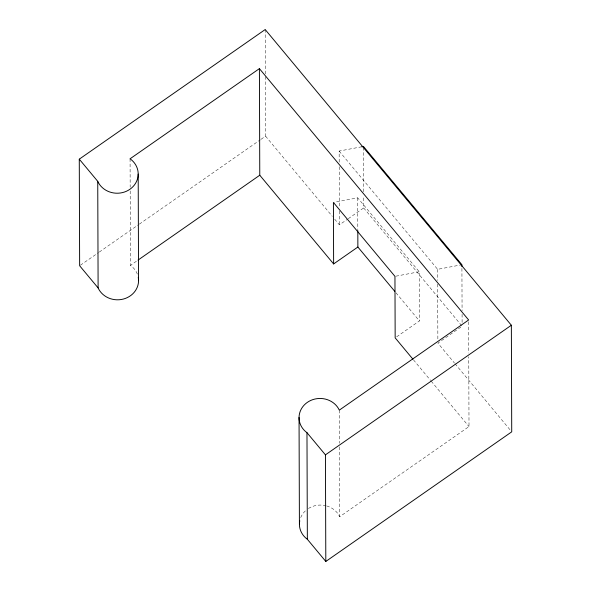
<?xml version="1.0" encoding="UTF-8"?>
<svg xmlns="http://www.w3.org/2000/svg" width="591" height="591" viewBox="0 0 591 591"><rect width="100%" height="100%" fill="white"/><g stroke="black" fill="none" stroke-linecap="round" stroke-linejoin="round"><path stroke-width="0.44" stroke-dasharray="2.96 2.22" d="M80.406 265.226L98.542 252.586M99.295 252.054L138.597 224.661M139.35 224.129L260.276 139.831M261.03 139.306L265.566 136.144L265.352 75.493M137.341 274.098A21.025 19.237 -0.2 0 0 130.441 265.389L137.252 260.646M334.683 219.172L339.411 224.853L347.493 219.217M348.232 218.707L363.664 207.943L363.62 196.013M396.635 336.833L419.411 320.95L419.241 271.757L357.703 197.83L334.307 202.27M326.624 505.918A20.966 19.185 -0.2 0 1 339.677 516.733L469.01 426.569L468.766 356.728M339.19 162.126L339.153 151.06L361.648 146.79M395.852 276.189L419.241 271.757M339.153 151.06L437.621 269.333L461.01 264.901M363.664 207.943L462.125 326.225L437.879 343.127L454.42 363M265.566 136.144L332.319 216.336M395.97 292.789L419.411 320.95M455.011 363.709L510.543 430.418M413.478 359.86L430.61 380.441M431.201 381.151L469.01 426.569M468.648 321.814L468.759 353.056M461.926 268.403L462.073 310.622M462.081 314.294L462.11 322.553M437.621 269.333L437.658 280.407M437.672 284.094L437.865 339.441M363.45 147.366L363.605 192.341M357.703 197.83L357.814 229.722M339.212 166.736L339.352 207.323M339.367 211.017L339.411 224.853M339.308 410.139L339.426 443.22M339.433 446.892L339.677 516.733M265.189 29.55L265.352 74.577M130.072 158.794L130.168 187.281M130.183 190.959L130.441 265.389M300.73 517.561A20.966 19.185 -0.2 0 1 305.628 510.617M308.406 508.496A20.966 19.185 -0.2 0 1 325.759 505.697"/><path stroke-width="0.89" d="M138.264 277.327A21.025 19.237 -0.2 0 1 123.364 299.061A21.025 19.237 -0.2 0 1 98.113 287.928L79.645 265.758L79.275 159.164L265.189 29.55L511.355 325.242L511.725 431.836L325.811 561.45L307.35 539.273A20.966 19.185 -0.2 0 1 299.763 520.752M307.35 539.273L306.973 432.678A20.966 19.185 -0.2 0 1 307.305 402.39A20.966 19.185 -0.2 0 1 339.308 410.139L468.641 319.975L259.405 68.63L130.072 158.794A21.025 19.237 -0.2 0 1 129.902 189.29A21.025 19.237 -0.2 0 1 97.737 181.341L79.275 159.164M138.006 260.114L259.774 175.224L259.405 68.63M259.774 175.224L333.627 263.933L357.873 247.031L357.814 230.63M325.811 561.45L325.434 454.856L511.355 325.242M361.648 146.79L363.45 146.45L461.911 264.731L461.918 266.563M357.873 247.031L394.795 291.385M412.887 359.151L395.165 337.86L394.951 276.359L333.413 202.44L333.627 263.933M306.973 432.678L325.434 454.856M299.046 417.468L299.415 524.054M138.191 174.079L138.567 280.666M97.737 181.341L98.113 287.928"/></g></svg>
